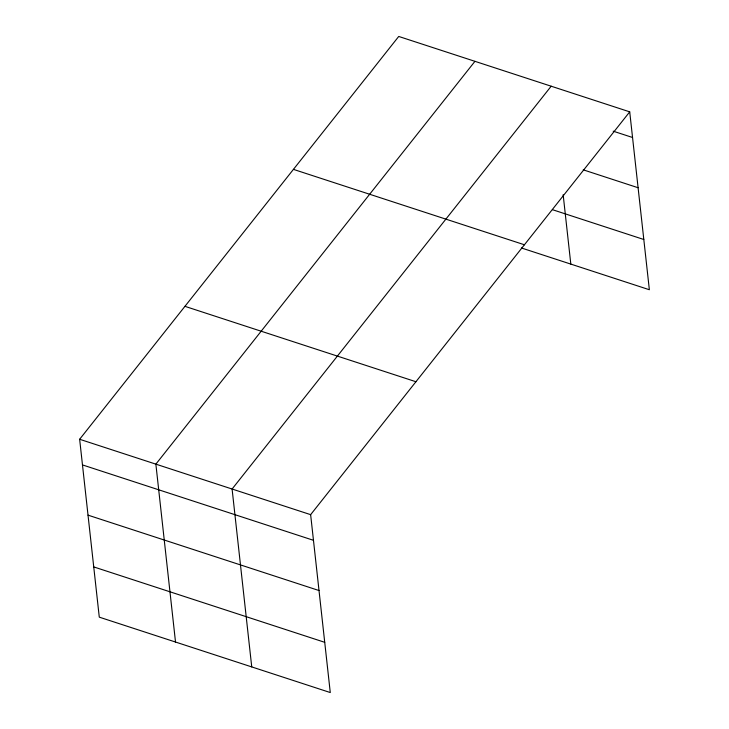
<?xml version="1.0" encoding="UTF-8"?>
<svg xmlns="http://www.w3.org/2000/svg" width="729" height="729" viewBox="0 0 729 729"><rect width="100%" height="100%" fill="white"/><g stroke="black" fill="none" stroke-linecap="round" stroke-linejoin="round"><path stroke-width="1.09" d="M629.719 111.847L310.636 514.656L330.273 692.55L99.281 617.153L79.643 439.268L398.727 36.45L629.719 111.847L649.357 289.732L521.435 247.978M474.953 61.327L155.869 464.145L175.516 642.03M551.179 86.213L232.095 489.022L251.742 666.917M613.18 131.174L632.544 137.489M583.227 169.821L638.094 187.736M552.391 209.66L643.807 239.495M293.432 169.374L524.424 244.771M184.938 306.335L415.931 381.732M79.643 439.268L310.636 514.656M82.477 464.911L313.47 540.307M88.027 515.148L319.02 590.545M93.74 566.916L324.733 642.313M563.162 194.734L570.816 264.098"/></g></svg>
